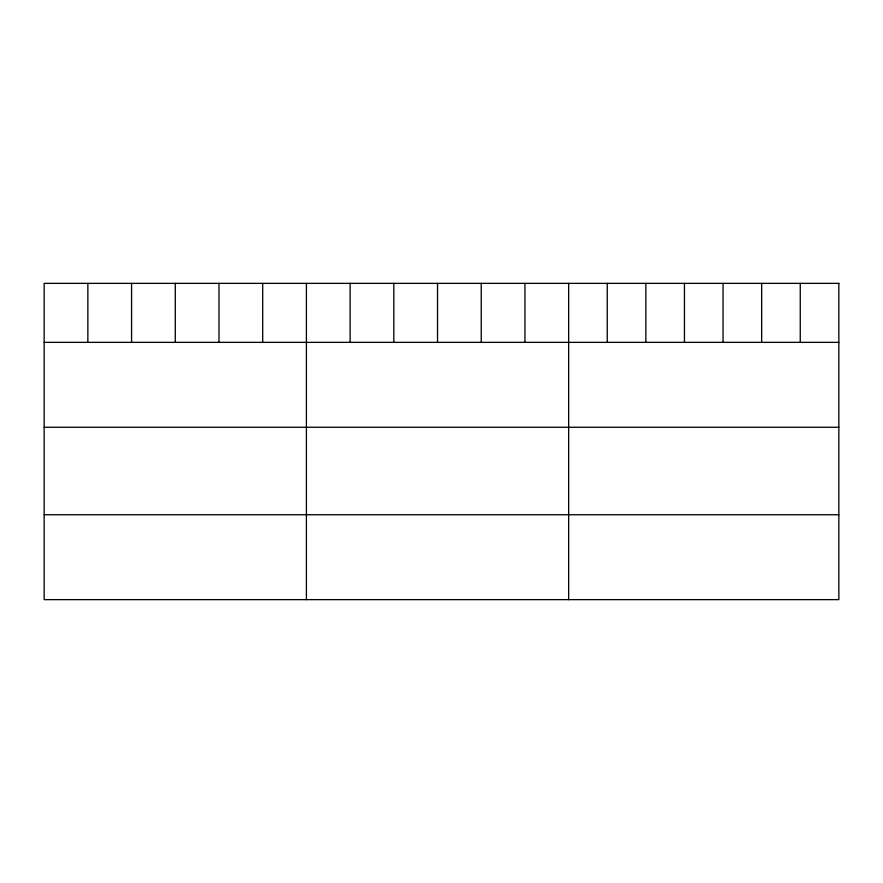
<?xml version="1.0" encoding="UTF-8"?>
<svg xmlns="http://www.w3.org/2000/svg" width="883" height="883" viewBox="0 0 883 883"><rect width="100%" height="100%" fill="white"/><g stroke="black" fill="none" stroke-linecap="round" stroke-linejoin="round"><path stroke-width="1.32" d="M44.15 342.361L838.85 342.361M44.15 427.262L838.85 427.262M44.15 514.734L838.85 514.734M800.252 283.366L800.252 342.361M761.654 283.366L761.654 342.361M723.056 283.366L723.056 342.361M684.446 283.366L684.446 342.361M645.848 283.366L645.848 342.361M607.25 283.366L607.25 342.361M568.652 283.366L568.652 599.634M524.944 283.366L524.944 342.361M481.235 283.366L481.235 342.361M437.526 283.366L437.526 342.361M393.818 283.366L393.818 342.361M350.109 283.366L350.109 342.361M306.401 283.366L306.401 599.634M262.692 283.366L262.692 342.361M218.984 283.366L218.984 342.361M175.276 283.366L175.276 342.361M131.567 283.366L131.567 342.361M87.858 283.366L87.858 342.361M838.85 283.366L44.15 283.366L44.15 599.634L838.85 599.634L838.85 283.366"/></g></svg>
